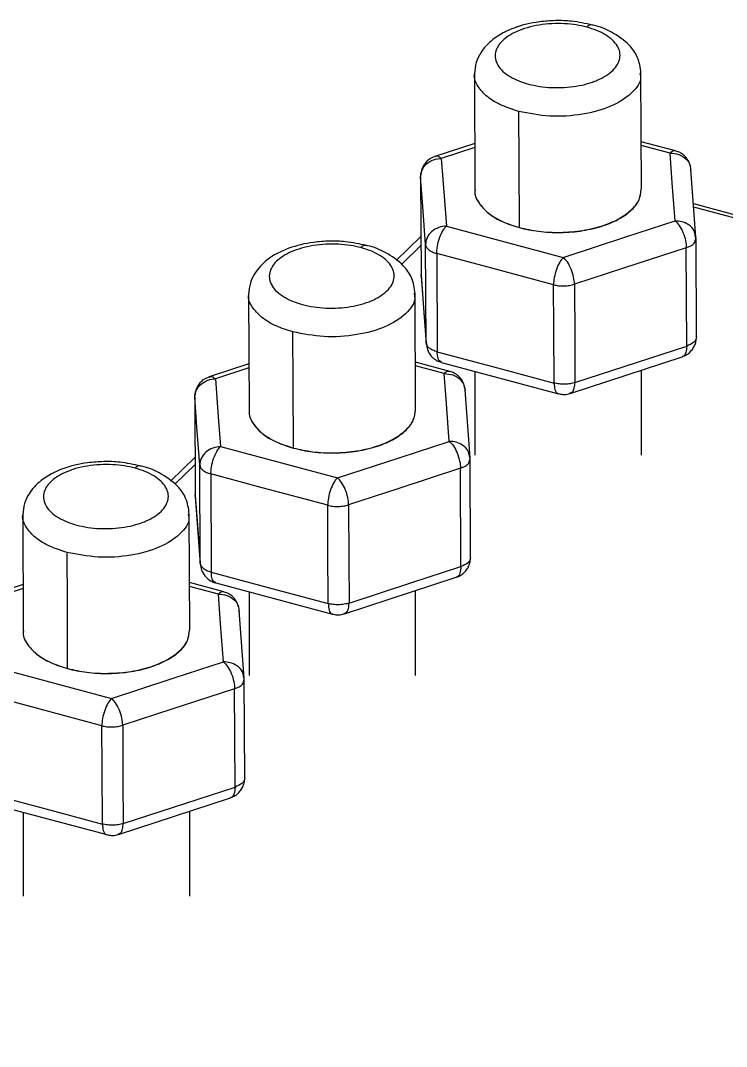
# Model space of a CAD drawing. Header units: millimetres. Extents: x 831 to 1324, y 1807 to 2551.
# Drawn here: x 910.4 to 978.2, y 2452 to 2550.5 of the extents above; entities that cross this region are included whole.
import ezdxf

# ---------------------------------------------------------------- set-up
doc = ezdxf.new("R2010")
doc.units = ezdxf.units.MM

msp = doc.modelspace()

# ---------------------------------------------------------------- linework, layer by layer
at = {"color": 7, "linetype": 'Continuous', "lineweight": 25}
for p, q in [((953.968, 2545.402), (954.02, 2534.259)), ((970.02, 2534.322), (969.968, 2545.479)), ((973.293, 2538.008), (969.998, 2538.889)), ((953.999, 2538.722), (950.176, 2537.474)), ((954.001, 2538.337), (950.786, 2537.288)), ((972.77, 2537.792), (970, 2538.533)), ((974.702, 2536.497), (974.776, 2536.122)), ((975.256, 2529.711), (974.772, 2536.224)), ((948.795, 2535.526), (948.839, 2526.085)), ((954.02, 2534.27), (954.02, 2534.257)), ((975.015, 2532.953), (1270.801, 2451.971)), ((1271.235, 2452.11), (975.041, 2532.609)), ((951.269, 2530.775), (962.503, 2527.771)), ((948.822, 2529.778), (946.456, 2527.469)), ((949.322, 2519.573), (949.279, 2529.013)), ((975.26, 2529.609), (975.188, 2529.887)), ((975.21, 2529.478), (975.26, 2529.609)), ((975.252, 2529.47), (975.223, 2529.935)), ((975.304, 2520.132), (975.261, 2529.572)), ((946.962, 2527.1), (948.826, 2528.905)), ((950.344, 2528.148), (950.387, 2518.707)), ((974.37, 2519.257), (974.326, 2528.698)), ((948.839, 2526.085), (948.87, 2526.233)), ((948.895, 2525.801), (948.839, 2526.085)), ((948.843, 2525.983), (949.326, 2519.47)), ((932.267, 2524.221), (932.318, 2513.091)), ((948.318, 2513.141), (948.267, 2524.298)), ((975.303, 2520.168), (975.274, 2520.03)), ((949.322, 2519.573), (949.416, 2519.208)), ((963.172, 2514.712), (973.923, 2518.22)), ((932.298, 2517.54), (928.474, 2516.293)), ((932.3, 2517.156), (929.085, 2516.107)), ((951.592, 2516.827), (948.297, 2517.708)), ((951.069, 2516.611), (948.299, 2517.352)), ((950.806, 2517.686), (962.039, 2514.681)), ((954.02, 2516.826), (954.02, 2508.777)), ((970.02, 2508.777), (970.02, 2516.947)), ((953, 2515.316), (953.075, 2514.94)), ((927.094, 2514.345), (927.138, 2504.904)), ((953.554, 2508.53), (953.071, 2515.043)), ((932.318, 2513.089), (932.318, 2513.076)), ((929.568, 2509.594), (940.801, 2506.59)), ((927.121, 2508.597), (924.755, 2506.288)), ((953.558, 2508.428), (953.487, 2508.706)), ((953.509, 2508.297), (953.558, 2508.428)), ((953.55, 2508.289), (953.521, 2508.754)), ((953.603, 2498.95), (953.56, 2508.391)), ((925.17, 2505.985), (927.124, 2507.879)), ((927.621, 2498.391), (927.577, 2507.832)), ((952.668, 2498.076), (952.625, 2507.517)), ((928.642, 2506.967), (928.686, 2497.526)), ((927.138, 2504.904), (927.168, 2505.052)), ((927.194, 2504.62), (927.138, 2504.904)), ((927.142, 2504.802), (927.625, 2498.289)), ((910.566, 2503.04), (910.617, 2491.91)), ((926.617, 2491.96), (926.566, 2503.117)), ((953.602, 2498.987), (953.573, 2498.849)), ((927.621, 2498.391), (927.715, 2498.026)), ((929.89, 2495.646), (926.596, 2496.527)), ((929.104, 2496.505), (940.338, 2493.5)), ((941.471, 2493.531), (952.222, 2497.039)), ((910.596, 2496.359), (906.773, 2495.111)), ((910.598, 2495.975), (907.383, 2494.926)), ((929.367, 2495.43), (926.597, 2496.171)), ((932.318, 2495.645), (932.318, 2487.596)), ((948.318, 2487.596), (948.318, 2495.765)), ((931.299, 2494.135), (931.374, 2493.759)), ((931.853, 2487.349), (931.37, 2493.861)), ((910.617, 2491.908), (910.617, 2491.894)), ((907.867, 2488.413), (919.1, 2485.409)), ((931.857, 2487.246), (931.785, 2487.524)), ((931.807, 2487.115), (931.857, 2487.246)), ((931.849, 2487.108), (931.82, 2487.573)), ((931.902, 2477.769), (931.858, 2487.21)), ((930.967, 2476.895), (930.923, 2486.335)), ((931.9, 2477.806), (931.872, 2477.667)), ((919.77, 2472.35), (930.52, 2475.858)), ((907.403, 2475.324), (918.636, 2472.319)), ((910.617, 2474.464), (910.617, 2466.415)), ((926.617, 2466.415), (926.617, 2474.584))]:
    msp.add_line(p, q, dxfattribs=at)
at = {"color": 7, "linetype": 'Continuous', "lineweight": 25, "flags": 128}
for points in [[(958.286, 2530.64), (958.257, 2536.888), (958.235, 2541.797)], [(950.786, 2537.288), (951.057, 2533.641), (951.269, 2530.775)], [(973.253, 2531.279), (972.983, 2534.927), (972.77, 2537.792)], [(949.279, 2529.013), (949.008, 2532.66), (948.795, 2535.526)], [(962.503, 2527.771), (968.523, 2529.736), (973.253, 2531.279)], [(961.577, 2525.144), (955.286, 2526.826), (950.344, 2528.148)], [(974.326, 2528.698), (968.306, 2526.733), (963.576, 2525.189)], [(948.839, 2526.085), (949.109, 2522.438), (949.322, 2519.573)], [(961.621, 2515.703), (961.596, 2520.99), (961.577, 2525.144)], [(963.576, 2525.189), (963.6, 2519.903), (963.619, 2515.749)], [(936.585, 2509.459), (936.556, 2515.706), (936.533, 2520.616)], [(963.619, 2515.749), (969.639, 2517.713), (974.37, 2519.257)], [(950.387, 2518.707), (956.678, 2517.025), (961.621, 2515.703)], [(951.552, 2510.098), (951.281, 2513.745), (951.069, 2516.611)], [(929.085, 2516.107), (929.355, 2512.46), (929.568, 2509.594)], [(927.577, 2507.832), (927.307, 2511.479), (927.094, 2514.345)], [(940.801, 2506.59), (946.822, 2508.555), (951.552, 2510.098)], [(952.625, 2507.517), (946.605, 2505.552), (941.874, 2504.008)], [(939.876, 2503.962), (933.585, 2505.645), (928.642, 2506.967)], [(927.138, 2504.904), (927.408, 2501.257), (927.621, 2498.391)], [(939.919, 2494.522), (939.895, 2499.808), (939.876, 2503.962)], [(941.874, 2504.008), (941.899, 2498.721), (941.918, 2494.568)], [(914.883, 2488.277), (914.855, 2494.525), (914.832, 2499.434)], [(928.686, 2497.526), (934.977, 2495.844), (939.919, 2494.522)], [(941.918, 2494.568), (947.938, 2496.532), (952.668, 2498.076)], [(929.85, 2488.917), (929.58, 2492.564), (929.367, 2495.43)], [(919.1, 2485.409), (925.12, 2487.373), (929.85, 2488.917)], [(918.175, 2482.781), (911.884, 2484.464), (906.941, 2485.786)], [(930.923, 2486.335), (924.903, 2484.371), (920.173, 2482.827)], [(918.218, 2473.341), (918.194, 2478.627), (918.175, 2482.781)], [(920.173, 2482.827), (920.197, 2477.54), (920.217, 2473.386)], [(920.217, 2473.386), (926.237, 2475.351), (930.967, 2476.895)], [(906.984, 2476.345), (913.275, 2474.663), (918.218, 2473.341)]]:
    msp.add_lwpolyline(points, dxfattribs=at)
at = {"color": 7, "linetype": 'Continuous', "lineweight": 25}
for points, knots in [([(965.289, 2550.096), (964.631, 2550.241), (963.495, 2550.492), (961.748, 2550.544), (959.864, 2550.404), (957.749, 2549.902), (955.782, 2548.883), (954.618, 2547.607), (954.061, 2546.46), (954.001, 2545.772), (953.968, 2545.402)], [0, 0, 0, 0, 0.136741, 0.23602, 0.338323, 0.504693, 0.678441, 0.813394, 0.899849, 1, 1, 1, 1]), ([(964.761, 2549.89), (964.448, 2549.974), (964.109, 2550.046), (963.388, 2550.159), (963.005, 2550.2), (962.216, 2550.242), (961.808, 2550.242), (960.992, 2550.2), (960.584, 2550.158), (959.792, 2550.029), (959.41, 2549.944), (958.693, 2549.738), (958.359, 2549.617), (957.756, 2549.349), (957.486, 2549.203), (957.018, 2548.897), (956.819, 2548.738), (956.489, 2548.415), (956.346, 2548.241), (956.12, 2547.87), (956.039, 2547.674), (955.953, 2547.268), (955.948, 2547.059), (956.025, 2546.64), (956.106, 2546.431), (956.35, 2546.026), (956.514, 2545.83), (956.912, 2545.463), (957.145, 2545.292), (957.662, 2544.985), (957.945, 2544.847), (958.538, 2544.609), (958.848, 2544.508), (959.16, 2544.424)], [0, 0, 0, 0, 0.0625, 0.0625, 0.125, 0.125, 0.1875, 0.1875, 0.25, 0.25, 0.3125, 0.3125, 0.375, 0.375, 0.4375, 0.4375, 0.5, 0.5, 0.5625, 0.5625, 0.625, 0.625, 0.6875, 0.6875, 0.75, 0.75, 0.8125, 0.8125, 0.875, 0.875, 0.9375, 0.9375, 1, 1, 1, 1]), ([(959.16, 2544.424), (959.492, 2544.336), (959.849, 2544.261), (960.597, 2544.147), (960.989, 2544.108), (961.785, 2544.072), (962.19, 2544.074), (962.989, 2544.12), (963.382, 2544.163), (964.135, 2544.287), (964.495, 2544.368), (964.997, 2544.51), (965.157, 2544.56), (965.47, 2544.67), (965.624, 2544.729), (966.071, 2544.919), (966.352, 2545.064), (966.856, 2545.382), (967.079, 2545.555), (967.454, 2545.921), (967.606, 2546.114), (967.83, 2546.507), (967.902, 2546.706), (967.954, 2547.003), (967.961, 2547.101), (967.959, 2547.295), (967.949, 2547.391), (967.891, 2547.683), (967.816, 2547.879), (967.586, 2548.266), (967.432, 2548.456), (967.05, 2548.818), (966.823, 2548.989), (966.311, 2549.303), (966.025, 2549.445), (965.416, 2549.695), (965.092, 2549.802), (964.761, 2549.89)], [0, 0, 0, 0, 0.0625, 0.0625, 0.125, 0.125, 0.1875, 0.1875, 0.25, 0.25, 0.3125, 0.3125, 0.34375, 0.34375, 0.375, 0.375, 0.4375, 0.4375, 0.5, 0.5, 0.5625, 0.5625, 0.625, 0.625, 0.65625, 0.65625, 0.6875, 0.6875, 0.75, 0.75, 0.8125, 0.8125, 0.875, 0.875, 0.9375, 0.9375, 1, 1, 1, 1]), ([(965.287, 2550.084), (965.22, 2550.1), (965.062, 2550.14), (964.871, 2549.982), (964.761, 2549.89)], [0, 0, 0, 0, 0.420086, 1, 1, 1, 1]), ([(969.968, 2545.479), (969.898, 2546), (969.768, 2546.966), (968.759, 2548.383), (967.288, 2549.386), (965.987, 2549.971), (965.323, 2550.089), (965.289, 2550.096)], [0, 0, 0, 0, 0.242732, 0.449734, 0.752468, 0.987399, 1, 1, 1, 1]), ([(958.235, 2541.797), (957.676, 2541.974), (956.519, 2542.34), (955.149, 2543.175), (954.266, 2544.184), (953.892, 2544.968), (953.983, 2545.372), (953.99, 2545.403)], [0, 0, 0, 0, 0.227791, 0.472033, 0.725416, 0.978799, 1, 1, 1, 1]), ([(969.855, 2545.51), (969.891, 2545.374), (970.073, 2544.703), (969.172, 2543.496), (967.221, 2542.216), (964.391, 2541.43), (961.185, 2541.216), (959.21, 2541.605), (958.235, 2541.797)], [0, 0, 0, 0, 0.0484867, 0.2402952, 0.4321036, 0.6179685, 0.8114457, 1, 1, 1, 1]), ([(973.33, 2537.983), (973.246, 2538.003), (973.077, 2538.046), (972.874, 2537.878), (972.77, 2537.792)], [0, 0, 0, 0, 0.488801, 1, 1, 1, 1]), ([(974.75, 2536.35), (974.708, 2536.544), (974.615, 2536.967), (974.285, 2537.429), (973.904, 2537.74), (973.605, 2537.911), (973.403, 2537.965), (973.33, 2537.985)], [0, 0, 0, 0, 0.257267, 0.560233, 0.728011, 0.902804, 1, 1, 1, 1]), ([(948.795, 2535.526), (948.795, 2535.728), (948.836, 2535.947), (949.029, 2536.375), (949.181, 2536.581), (949.57, 2536.925), (949.805, 2537.062), (950.297, 2537.24), (950.551, 2537.283), (950.786, 2537.288)], [0, 0, 0, 0, 0.25, 0.25, 0.5, 0.5, 0.75, 0.75, 1, 1, 1, 1]), ([(950.158, 2537.446), (949.964, 2537.37), (949.638, 2537.242), (949.282, 2536.895), (949.034, 2536.536), (948.861, 2536.12), (948.824, 2535.823), (948.806, 2535.676)], [0, 0, 0, 0, 0.2601088, 0.4377624, 0.6237601, 0.8130171, 1, 1, 1, 1]), ([(950.786, 2537.288), (950.63, 2537.397), (950.406, 2537.555), (950.242, 2537.456), (950.192, 2537.426)], [0, 0, 0, 0, 0.694791, 1, 1, 1, 1]), ([(972.77, 2537.792), (973.054, 2537.769), (973.645, 2537.72), (974.306, 2537.267), (974.651, 2536.818), (974.692, 2536.557), (974.702, 2536.497)], [0, 0, 0, 0, 0.31533, 0.65622, 0.921432, 1, 1, 1, 1]), ([(954.041, 2534.244), (954.034, 2534.214), (953.943, 2533.81), (954.318, 2533.027), (955.2, 2532.018), (956.57, 2531.183), (957.727, 2530.817), (958.286, 2530.64)], [0, 0, 0, 0, 0.020833, 0.274311, 0.52779, 0.772124, 1, 1, 1, 1]), ([(954.044, 2534.282), (954.036, 2534.248), (953.943, 2533.84), (954.318, 2533.05), (955.197, 2532.03), (956.581, 2531.202), (958.247, 2530.603), (960.151, 2530.231), (962.252, 2530.115), (964.413, 2530.298), (966.395, 2530.775), (968.005, 2531.481), (969.159, 2532.341), (969.892, 2533.288), (969.961, 2533.956), (969.995, 2534.285)], [0, 0, 0, 0, 0.008063, 0.095386, 0.18271, 0.266883, 0.345386, 0.42389, 0.508063, 0.595386, 0.68271, 0.766883, 0.845386, 0.92389, 1, 1, 1, 1]), ([(958.286, 2530.64), (958.889, 2530.506), (960.14, 2530.228), (962.255, 2530.133), (964.412, 2530.319), (966.396, 2530.802), (968.005, 2531.511), (969.16, 2532.372), (969.894, 2533.322), (969.963, 2533.992), (969.998, 2534.323)], [0, 0, 0, 0, 0.119761, 0.248172, 0.381388, 0.514605, 0.643016, 0.762777, 0.882538, 1, 1, 1, 1]), ([(973.253, 2531.279), (973.379, 2531.177), (973.514, 2531.031), (973.777, 2530.65), (973.904, 2530.417), (974.113, 2529.913), (974.196, 2529.644), (974.301, 2529.137), (974.325, 2528.9), (974.326, 2528.698)], [0, 0, 0, 0, 0.25, 0.25, 0.5, 0.5, 0.75, 0.75, 1, 1, 1, 1]), ([(975.188, 2529.887), (975.163, 2530.032), (975.092, 2530.438), (974.6, 2530.918), (973.931, 2531.239), (973.473, 2531.266), (973.253, 2531.279)], [0, 0, 0, 0, 0.183005, 0.510108, 0.764595, 1, 1, 1, 1]), ([(951.269, 2530.775), (951.034, 2530.77), (950.78, 2530.727), (950.288, 2530.549), (950.053, 2530.412), (949.664, 2530.068), (949.512, 2529.862), (949.32, 2529.435), (949.278, 2529.215), (949.279, 2529.013)], [0, 0, 0, 0, 0.25, 0.25, 0.5, 0.5, 0.75, 0.75, 1, 1, 1, 1]), ([(950.344, 2528.148), (950.343, 2528.35), (950.362, 2528.588), (950.451, 2529.099), (950.521, 2529.372), (950.702, 2529.885), (950.812, 2530.124), (951.041, 2530.515), (951.159, 2530.668), (951.269, 2530.775)], [0, 0, 0, 0, 0.25, 0.25, 0.5, 0.5, 0.75, 0.75, 1, 1, 1, 1]), ([(943.588, 2528.914), (942.93, 2529.06), (941.794, 2529.311), (940.047, 2529.363), (938.162, 2529.223), (936.047, 2528.721), (934.08, 2527.701), (932.916, 2526.426), (932.36, 2525.279), (932.299, 2524.591), (932.267, 2524.221)], [0, 0, 0, 0, 0.136741, 0.23602, 0.338323, 0.504693, 0.678441, 0.813394, 0.899849, 1, 1, 1, 1]), ([(943.059, 2528.709), (942.747, 2528.793), (942.407, 2528.865), (941.686, 2528.978), (941.304, 2529.019), (940.514, 2529.06), (940.107, 2529.061), (939.291, 2529.019), (938.883, 2528.976), (938.091, 2528.848), (937.708, 2528.763), (936.991, 2528.556), (936.658, 2528.435), (936.054, 2528.168), (935.785, 2528.022), (935.317, 2527.716), (935.118, 2527.556), (934.788, 2527.234), (934.644, 2527.06), (934.419, 2526.689), (934.337, 2526.492), (934.251, 2526.087), (934.247, 2525.878), (934.324, 2525.459), (934.404, 2525.25), (934.649, 2524.844), (934.813, 2524.648), (935.21, 2524.282), (935.444, 2524.111), (935.961, 2523.803), (936.244, 2523.666), (936.836, 2523.428), (937.146, 2523.327), (937.459, 2523.243)], [0, 0, 0, 0, 0.0625, 0.0625, 0.125, 0.125, 0.1875, 0.1875, 0.25, 0.25, 0.3125, 0.3125, 0.375, 0.375, 0.4375, 0.4375, 0.5, 0.5, 0.5625, 0.5625, 0.625, 0.625, 0.6875, 0.6875, 0.75, 0.75, 0.8125, 0.8125, 0.875, 0.875, 0.9375, 0.9375, 1, 1, 1, 1]), ([(949.279, 2529.013), (949.285, 2528.928), (949.313, 2528.84), (949.415, 2528.668), (949.489, 2528.584), (949.679, 2528.429), (949.795, 2528.359), (950.054, 2528.238), (950.196, 2528.187), (950.344, 2528.148)], [0, 0, 0, 0, 0.25, 0.25, 0.5, 0.5, 0.75, 0.75, 1, 1, 1, 1]), ([(974.326, 2528.698), (974.479, 2528.758), (974.79, 2528.881), (975.141, 2529.151), (975.186, 2529.366), (975.21, 2529.478)], [0, 0, 0, 0, 0.315929, 0.642834, 1, 1, 1, 1]), ([(937.459, 2523.243), (937.791, 2523.154), (938.147, 2523.08), (938.896, 2522.966), (939.287, 2522.927), (940.084, 2522.89), (940.489, 2522.893), (941.287, 2522.939), (941.681, 2522.982), (942.434, 2523.106), (942.794, 2523.187), (943.296, 2523.329), (943.455, 2523.379), (943.769, 2523.489), (943.923, 2523.548), (944.37, 2523.738), (944.65, 2523.883), (945.154, 2524.2), (945.378, 2524.374), (945.753, 2524.74), (945.905, 2524.933), (946.128, 2525.325), (946.201, 2525.525), (946.252, 2525.822), (946.26, 2525.92), (946.258, 2526.114), (946.248, 2526.21), (946.19, 2526.501), (946.114, 2526.698), (945.884, 2527.085), (945.73, 2527.275), (945.349, 2527.637), (945.122, 2527.808), (944.609, 2528.122), (944.324, 2528.264), (943.714, 2528.513), (943.391, 2528.62), (943.059, 2528.709)], [0, 0, 0, 0, 0.0625, 0.0625, 0.125, 0.125, 0.1875, 0.1875, 0.25, 0.25, 0.3125, 0.3125, 0.34375, 0.34375, 0.375, 0.375, 0.4375, 0.4375, 0.5, 0.5, 0.5625, 0.5625, 0.625, 0.625, 0.65625, 0.65625, 0.6875, 0.6875, 0.75, 0.75, 0.8125, 0.8125, 0.875, 0.875, 0.9375, 0.9375, 1, 1, 1, 1]), ([(943.586, 2528.902), (943.519, 2528.919), (943.36, 2528.959), (943.17, 2528.801), (943.059, 2528.709)], [0, 0, 0, 0, 0.420086, 1, 1, 1, 1]), ([(948.267, 2524.298), (948.197, 2524.819), (948.067, 2525.784), (947.057, 2527.201), (945.587, 2528.205), (944.286, 2528.79), (943.622, 2528.908), (943.588, 2528.914)], [0, 0, 0, 0, 0.242732, 0.449734, 0.752468, 0.987399, 1, 1, 1, 1]), ([(962.503, 2527.771), (962.393, 2527.664), (962.274, 2527.511), (962.045, 2527.119), (961.935, 2526.881), (961.755, 2526.368), (961.684, 2526.095), (961.595, 2525.584), (961.576, 2525.346), (961.577, 2525.144)], [0, 0, 0, 0, 0.25, 0.25, 0.5, 0.5, 0.75, 0.75, 1, 1, 1, 1]), ([(963.576, 2525.189), (963.575, 2525.392), (963.551, 2525.628), (963.445, 2526.135), (963.363, 2526.404), (963.153, 2526.909), (963.027, 2527.142), (962.764, 2527.522), (962.628, 2527.669), (962.503, 2527.771)], [0, 0, 0, 0, 0.25, 0.25, 0.5, 0.5, 0.75, 0.75, 1, 1, 1, 1]), ([(961.577, 2525.144), (961.725, 2525.104), (961.887, 2525.073), (962.229, 2525.033), (962.408, 2525.025), (962.765, 2525.033), (962.943, 2525.05), (963.277, 2525.105), (963.435, 2525.143), (963.576, 2525.189)], [0, 0, 0, 0, 0.25, 0.25, 0.5, 0.5, 0.75, 0.75, 1, 1, 1, 1]), ([(936.533, 2520.616), (935.975, 2520.793), (934.817, 2521.159), (933.447, 2521.994), (932.565, 2523.003), (932.19, 2523.787), (932.282, 2524.19), (932.289, 2524.222)], [0, 0, 0, 0, 0.227791, 0.472033, 0.725416, 0.978799, 1, 1, 1, 1]), ([(948.153, 2524.329), (948.19, 2524.193), (948.371, 2523.521), (947.471, 2522.315), (945.52, 2521.035), (942.69, 2520.249), (939.483, 2520.035), (937.508, 2520.424), (936.533, 2520.616)], [0, 0, 0, 0, 0.048487, 0.240295, 0.432104, 0.617969, 0.811446, 1, 1, 1, 1]), ([(950.387, 2518.707), (950.24, 2518.747), (950.097, 2518.797), (949.839, 2518.918), (949.723, 2518.989), (949.533, 2519.143), (949.458, 2519.227), (949.356, 2519.399), (949.328, 2519.487), (949.322, 2519.573)], [0, 0, 0, 0, 0.25, 0.25, 0.5, 0.5, 0.75, 0.75, 1, 1, 1, 1]), ([(949.347, 2519.351), (949.39, 2519.154), (949.484, 2518.723), (949.824, 2518.252), (950.214, 2517.94), (950.509, 2517.776), (950.706, 2517.724), (950.774, 2517.707)], [0, 0, 0, 0, 0.259979, 0.568838, 0.737198, 0.909728, 1, 1, 1, 1]), ([(974.37, 2519.257), (974.351, 2519.034), (974.311, 2518.57), (974.106, 2518.247), (973.94, 2518.241), (973.917, 2518.24)], [0, 0, 0, 0, 0.443512, 0.922973, 1, 1, 1, 1]), ([(973.931, 2518.229), (974.023, 2518.262), (974.242, 2518.339), (974.555, 2518.546), (974.855, 2518.839), (975.089, 2519.201), (975.247, 2519.605), (975.279, 2519.889), (975.295, 2520.03)], [0, 0, 0, 0, 0.121436, 0.288641, 0.464499, 0.644882, 0.824992, 1, 1, 1, 1]), ([(975.274, 2520.03), (975.267, 2519.978), (975.248, 2519.823), (974.993, 2519.529), (974.604, 2519.359), (974.37, 2519.257)], [0, 0, 0, 0, 0.168319, 0.497255, 1, 1, 1, 1]), ([(950.819, 2517.733), (950.742, 2517.75), (950.572, 2517.787), (950.422, 2518.162), (950.398, 2518.531), (950.387, 2518.707)], [0, 0, 0, 0, 0.297993, 0.662668, 1, 1, 1, 1]), ([(928.456, 2516.265), (928.263, 2516.189), (927.937, 2516.06), (927.581, 2515.714), (927.332, 2515.355), (927.16, 2514.938), (927.123, 2514.642), (927.104, 2514.495)], [0, 0, 0, 0, 0.260109, 0.437762, 0.62376, 0.813017, 1, 1, 1, 1]), ([(929.085, 2516.107), (928.929, 2516.216), (928.705, 2516.373), (928.541, 2516.275), (928.491, 2516.245)], [0, 0, 0, 0, 0.694791, 1, 1, 1, 1]), ([(951.628, 2516.801), (951.545, 2516.822), (951.375, 2516.865), (951.172, 2516.697), (951.069, 2516.611)], [0, 0, 0, 0, 0.488801, 1, 1, 1, 1]), ([(951.069, 2516.611), (951.353, 2516.587), (951.944, 2516.538), (952.604, 2516.086), (952.949, 2515.637), (952.991, 2515.376), (953, 2515.316)], [0, 0, 0, 0, 0.31533, 0.65622, 0.921432, 1, 1, 1, 1]), ([(953.049, 2515.169), (953.006, 2515.363), (952.913, 2515.786), (952.584, 2516.247), (952.203, 2516.559), (951.904, 2516.73), (951.701, 2516.784), (951.629, 2516.804)], [0, 0, 0, 0, 0.2572669, 0.5602327, 0.7280112, 0.9028037, 1, 1, 1, 1]), ([(927.094, 2514.345), (927.093, 2514.547), (927.135, 2514.766), (927.328, 2515.193), (927.48, 2515.4), (927.868, 2515.744), (928.104, 2515.88), (928.595, 2516.059), (928.849, 2516.102), (929.085, 2516.107)], [0, 0, 0, 0, 0.25, 0.25, 0.5, 0.5, 0.75, 0.75, 1, 1, 1, 1]), ([(963.619, 2515.749), (963.478, 2515.703), (963.321, 2515.664), (962.986, 2515.609), (962.809, 2515.593), (962.452, 2515.584), (962.272, 2515.593), (961.93, 2515.632), (961.768, 2515.664), (961.621, 2515.703)], [0, 0, 0, 0, 0.25, 0.25, 0.5, 0.5, 0.75, 0.75, 1, 1, 1, 1]), ([(961.621, 2515.703), (961.639, 2515.481), (961.678, 2515.019), (961.862, 2514.704), (962.009, 2514.706), (962.03, 2514.706)], [0, 0, 0, 0, 0.442733, 0.921353, 1, 1, 1, 1]), ([(963.156, 2514.76), (963.237, 2514.78), (963.423, 2514.826), (963.585, 2515.203), (963.608, 2515.572), (963.619, 2515.749)], [0, 0, 0, 0, 0.283866, 0.65588, 1, 1, 1, 1]), ([(962.028, 2514.69), (962.173, 2514.66), (962.503, 2514.591), (962.915, 2514.614), (963.138, 2514.715), (963.189, 2514.738)], [0, 0, 0, 0, 0.376827, 0.857567, 1, 1, 1, 1]), ([(932.34, 2513.063), (932.333, 2513.032), (932.242, 2512.629), (932.616, 2511.846), (933.499, 2510.837), (934.869, 2510.002), (936.026, 2509.636), (936.585, 2509.459)], [0, 0, 0, 0, 0.020833, 0.274311, 0.52779, 0.772124, 1, 1, 1, 1]), ([(932.342, 2513.101), (932.335, 2513.067), (932.241, 2512.659), (932.617, 2511.869), (933.496, 2510.849), (934.88, 2510.021), (936.546, 2509.421), (938.45, 2509.05), (940.55, 2508.934), (942.711, 2509.116), (944.694, 2509.594), (946.304, 2510.3), (947.458, 2511.16), (948.191, 2512.107), (948.26, 2512.775), (948.294, 2513.104)], [0, 0, 0, 0, 0.008063, 0.095386, 0.18271, 0.266883, 0.345386, 0.42389, 0.508063, 0.595386, 0.68271, 0.766883, 0.845386, 0.92389, 1, 1, 1, 1]), ([(936.585, 2509.459), (937.188, 2509.325), (938.439, 2509.047), (940.554, 2508.952), (942.71, 2509.138), (944.694, 2509.621), (946.304, 2510.33), (947.458, 2511.191), (948.193, 2512.141), (948.262, 2512.811), (948.296, 2513.142)], [0, 0, 0, 0, 0.119761, 0.248172, 0.381388, 0.514605, 0.643016, 0.762777, 0.882538, 1, 1, 1, 1]), ([(929.568, 2509.594), (929.332, 2509.589), (929.078, 2509.546), (928.587, 2509.368), (928.351, 2509.231), (927.963, 2508.887), (927.811, 2508.681), (927.618, 2508.253), (927.576, 2508.034), (927.577, 2507.832)], [0, 0, 0, 0, 0.25, 0.25, 0.5, 0.5, 0.75, 0.75, 1, 1, 1, 1]), ([(928.642, 2506.967), (928.641, 2507.169), (928.66, 2507.407), (928.75, 2507.918), (928.82, 2508.191), (929.001, 2508.704), (929.11, 2508.943), (929.339, 2509.334), (929.458, 2509.487), (929.568, 2509.594)], [0, 0, 0, 0, 0.25, 0.25, 0.5, 0.5, 0.75, 0.75, 1, 1, 1, 1]), ([(951.552, 2510.098), (951.677, 2509.996), (951.813, 2509.849), (952.076, 2509.469), (952.202, 2509.236), (952.412, 2508.732), (952.494, 2508.463), (952.6, 2507.956), (952.624, 2507.719), (952.625, 2507.517)], [0, 0, 0, 0, 0.25, 0.25, 0.5, 0.5, 0.75, 0.75, 1, 1, 1, 1]), ([(953.487, 2508.706), (953.461, 2508.851), (953.39, 2509.257), (952.899, 2509.736), (952.23, 2510.058), (951.772, 2510.085), (951.552, 2510.098)], [0, 0, 0, 0, 0.1830053, 0.5101084, 0.7645949, 1, 1, 1, 1]), ([(952.625, 2507.517), (952.778, 2507.577), (953.089, 2507.7), (953.44, 2507.969), (953.485, 2508.184), (953.509, 2508.297)], [0, 0, 0, 0, 0.315929, 0.642834, 1, 1, 1, 1]), ([(921.886, 2507.733), (921.228, 2507.879), (920.093, 2508.13), (918.346, 2508.182), (916.461, 2508.042), (914.346, 2507.54), (912.379, 2506.52), (911.215, 2505.245), (910.658, 2504.098), (910.598, 2503.409), (910.566, 2503.04)], [0, 0, 0, 0, 0.136741, 0.23602, 0.338323, 0.504693, 0.678441, 0.813394, 0.899849, 1, 1, 1, 1]), ([(921.358, 2507.528), (921.045, 2507.612), (920.706, 2507.684), (919.985, 2507.797), (919.603, 2507.838), (918.813, 2507.879), (918.406, 2507.88), (917.59, 2507.838), (917.181, 2507.795), (916.39, 2507.667), (916.007, 2507.582), (915.29, 2507.375), (914.956, 2507.254), (914.353, 2506.987), (914.084, 2506.841), (913.615, 2506.535), (913.416, 2506.375), (913.086, 2506.053), (912.943, 2505.879), (912.718, 2505.508), (912.636, 2505.311), (912.55, 2504.906), (912.546, 2504.697), (912.622, 2504.278), (912.703, 2504.069), (912.948, 2503.663), (913.112, 2503.467), (913.509, 2503.101), (913.742, 2502.93), (914.259, 2502.622), (914.542, 2502.485), (915.135, 2502.247), (915.445, 2502.146), (915.758, 2502.062)], [0, 0, 0, 0, 0.0625, 0.0625, 0.125, 0.125, 0.1875, 0.1875, 0.25, 0.25, 0.3125, 0.3125, 0.375, 0.375, 0.4375, 0.4375, 0.5, 0.5, 0.5625, 0.5625, 0.625, 0.625, 0.6875, 0.6875, 0.75, 0.75, 0.8125, 0.8125, 0.875, 0.875, 0.9375, 0.9375, 1, 1, 1, 1]), ([(915.758, 2502.062), (916.089, 2501.973), (916.446, 2501.898), (917.194, 2501.785), (917.586, 2501.746), (918.382, 2501.709), (918.787, 2501.712), (919.586, 2501.757), (919.979, 2501.801), (920.733, 2501.925), (921.092, 2502.005), (921.594, 2502.147), (921.754, 2502.198), (922.068, 2502.307), (922.221, 2502.367), (922.669, 2502.557), (922.949, 2502.701), (923.453, 2503.019), (923.677, 2503.193), (924.052, 2503.559), (924.203, 2503.751), (924.427, 2504.144), (924.5, 2504.344), (924.551, 2504.641), (924.559, 2504.739), (924.556, 2504.933), (924.546, 2505.029), (924.489, 2505.32), (924.413, 2505.517), (924.183, 2505.904), (924.029, 2506.094), (923.648, 2506.456), (923.421, 2506.627), (922.908, 2506.94), (922.622, 2507.083), (922.013, 2507.332), (921.69, 2507.439), (921.358, 2507.528)], [0, 0, 0, 0, 0.0625, 0.0625, 0.125, 0.125, 0.1875, 0.1875, 0.25, 0.25, 0.3125, 0.3125, 0.34375, 0.34375, 0.375, 0.375, 0.4375, 0.4375, 0.5, 0.5, 0.5625, 0.5625, 0.625, 0.625, 0.65625, 0.65625, 0.6875, 0.6875, 0.75, 0.75, 0.8125, 0.8125, 0.875, 0.875, 0.9375, 0.9375, 1, 1, 1, 1]), ([(921.884, 2507.721), (921.818, 2507.738), (921.659, 2507.778), (921.468, 2507.62), (921.358, 2507.528)], [0, 0, 0, 0, 0.420086, 1, 1, 1, 1]), ([(926.566, 2503.117), (926.495, 2503.638), (926.366, 2504.603), (925.356, 2506.02), (923.885, 2507.023), (922.585, 2507.609), (921.92, 2507.727), (921.886, 2507.733)], [0, 0, 0, 0, 0.242732, 0.449734, 0.752468, 0.987399, 1, 1, 1, 1]), ([(927.577, 2507.832), (927.584, 2507.747), (927.611, 2507.659), (927.713, 2507.487), (927.788, 2507.403), (927.978, 2507.248), (928.094, 2507.178), (928.352, 2507.057), (928.495, 2507.006), (928.642, 2506.967)], [0, 0, 0, 0, 0.25, 0.25, 0.5, 0.5, 0.75, 0.75, 1, 1, 1, 1]), ([(940.801, 2506.59), (940.691, 2506.482), (940.573, 2506.33), (940.344, 2505.938), (940.234, 2505.699), (940.053, 2505.186), (939.983, 2504.914), (939.894, 2504.402), (939.875, 2504.165), (939.876, 2503.962)], [0, 0, 0, 0, 0.25, 0.25, 0.5, 0.5, 0.75, 0.75, 1, 1, 1, 1]), ([(941.874, 2504.008), (941.873, 2504.21), (941.85, 2504.447), (941.744, 2504.954), (941.662, 2505.223), (941.452, 2505.727), (941.325, 2505.961), (941.062, 2506.341), (940.927, 2506.488), (940.801, 2506.59)], [0, 0, 0, 0, 0.25, 0.25, 0.5, 0.5, 0.75, 0.75, 1, 1, 1, 1]), ([(939.876, 2503.962), (940.023, 2503.923), (940.186, 2503.892), (940.528, 2503.852), (940.707, 2503.844), (941.064, 2503.852), (941.241, 2503.869), (941.576, 2503.924), (941.733, 2503.962), (941.874, 2504.008)], [0, 0, 0, 0, 0.25, 0.25, 0.5, 0.5, 0.75, 0.75, 1, 1, 1, 1]), ([(914.832, 2499.434), (914.273, 2499.611), (913.116, 2499.978), (911.746, 2500.813), (910.864, 2501.822), (910.489, 2502.606), (910.581, 2503.009), (910.588, 2503.04)], [0, 0, 0, 0, 0.227791, 0.472033, 0.725416, 0.978799, 1, 1, 1, 1]), ([(926.452, 2503.147), (926.488, 2503.012), (926.67, 2502.34), (925.77, 2501.134), (923.818, 2499.854), (920.989, 2499.068), (917.782, 2498.854), (915.807, 2499.243), (914.832, 2499.434)], [0, 0, 0, 0, 0.0484867, 0.2402952, 0.4321036, 0.6179685, 0.8114457, 1, 1, 1, 1]), ([(952.229, 2497.048), (952.321, 2497.08), (952.541, 2497.157), (952.854, 2497.365), (953.154, 2497.658), (953.388, 2498.02), (953.546, 2498.424), (953.578, 2498.708), (953.594, 2498.848)], [0, 0, 0, 0, 0.121436, 0.288641, 0.464499, 0.644882, 0.824992, 1, 1, 1, 1]), ([(953.573, 2498.849), (953.566, 2498.796), (953.546, 2498.642), (953.292, 2498.347), (952.903, 2498.178), (952.668, 2498.076)], [0, 0, 0, 0, 0.1683195, 0.4972554, 1, 1, 1, 1]), ([(928.686, 2497.526), (928.538, 2497.566), (928.396, 2497.616), (928.137, 2497.737), (928.022, 2497.808), (927.831, 2497.962), (927.757, 2498.046), (927.655, 2498.218), (927.627, 2498.306), (927.621, 2498.391)], [0, 0, 0, 0, 0.25, 0.25, 0.5, 0.5, 0.75, 0.75, 1, 1, 1, 1]), ([(927.645, 2498.169), (927.688, 2497.972), (927.782, 2497.542), (928.123, 2497.07), (928.512, 2496.759), (928.807, 2496.595), (929.005, 2496.543), (929.072, 2496.525)], [0, 0, 0, 0, 0.259979, 0.568838, 0.737198, 0.909728, 1, 1, 1, 1]), ([(929.118, 2496.551), (929.041, 2496.568), (928.87, 2496.606), (928.721, 2496.981), (928.697, 2497.349), (928.686, 2497.526)], [0, 0, 0, 0, 0.297993, 0.662668, 1, 1, 1, 1]), ([(952.668, 2498.076), (952.649, 2497.853), (952.61, 2497.389), (952.405, 2497.066), (952.239, 2497.06), (952.216, 2497.059)], [0, 0, 0, 0, 0.443512, 0.922973, 1, 1, 1, 1]), ([(929.927, 2495.62), (929.844, 2495.641), (929.674, 2495.684), (929.471, 2495.516), (929.367, 2495.43)], [0, 0, 0, 0, 0.488801, 1, 1, 1, 1]), ([(931.348, 2493.987), (931.305, 2494.182), (931.212, 2494.604), (930.883, 2495.066), (930.501, 2495.378), (930.203, 2495.548), (930, 2495.603), (929.928, 2495.622)], [0, 0, 0, 0, 0.257267, 0.560233, 0.728011, 0.902804, 1, 1, 1, 1]), ([(929.367, 2495.43), (929.651, 2495.406), (930.243, 2495.357), (930.903, 2494.905), (931.248, 2494.456), (931.289, 2494.195), (931.299, 2494.135)], [0, 0, 0, 0, 0.31533, 0.65622, 0.921432, 1, 1, 1, 1]), ([(941.918, 2494.568), (941.777, 2494.522), (941.62, 2494.483), (941.285, 2494.428), (941.107, 2494.411), (940.75, 2494.403), (940.571, 2494.412), (940.229, 2494.451), (940.067, 2494.482), (939.919, 2494.522)], [0, 0, 0, 0, 0.25, 0.25, 0.5, 0.5, 0.75, 0.75, 1, 1, 1, 1]), ([(939.919, 2494.522), (939.938, 2494.3), (939.977, 2493.837), (940.161, 2493.523), (940.308, 2493.524), (940.329, 2493.525)], [0, 0, 0, 0, 0.442733, 0.9213529, 1, 1, 1, 1]), ([(941.455, 2493.579), (941.535, 2493.599), (941.722, 2493.644), (941.884, 2494.022), (941.907, 2494.39), (941.918, 2494.568)], [0, 0, 0, 0, 0.2838658, 0.6558797, 1, 1, 1, 1]), ([(940.326, 2493.509), (940.471, 2493.479), (940.802, 2493.41), (941.213, 2493.432), (941.437, 2493.534), (941.488, 2493.557)], [0, 0, 0, 0, 0.376827, 0.857567, 1, 1, 1, 1]), ([(910.639, 2491.882), (910.632, 2491.851), (910.54, 2491.448), (910.915, 2490.665), (911.797, 2489.656), (913.167, 2488.821), (914.325, 2488.454), (914.883, 2488.277)], [0, 0, 0, 0, 0.020833, 0.274311, 0.52779, 0.772124, 1, 1, 1, 1]), ([(910.641, 2491.92), (910.633, 2491.886), (910.54, 2491.478), (910.915, 2490.688), (911.794, 2489.668), (913.178, 2488.84), (914.845, 2488.24), (916.748, 2487.869), (918.849, 2487.753), (921.01, 2487.935), (922.993, 2488.413), (924.603, 2489.119), (925.757, 2489.979), (926.489, 2490.926), (926.559, 2491.594), (926.593, 2491.923)], [0, 0, 0, 0, 0.008063, 0.095386, 0.18271, 0.266883, 0.345386, 0.42389, 0.508063, 0.595386, 0.68271, 0.766883, 0.845386, 0.92389, 1, 1, 1, 1]), ([(914.883, 2488.277), (915.487, 2488.143), (916.737, 2487.866), (918.852, 2487.771), (921.009, 2487.956), (922.993, 2488.44), (924.603, 2489.149), (925.757, 2490.01), (926.491, 2490.96), (926.561, 2491.63), (926.595, 2491.961)], [0, 0, 0, 0, 0.119761, 0.248172, 0.381388, 0.514605, 0.643016, 0.762777, 0.882538, 1, 1, 1, 1]), ([(929.85, 2488.917), (929.976, 2488.815), (930.112, 2488.668), (930.375, 2488.288), (930.501, 2488.055), (930.711, 2487.55), (930.793, 2487.281), (930.899, 2486.774), (930.923, 2486.538), (930.923, 2486.335)], [0, 0, 0, 0, 0.25, 0.25, 0.5, 0.5, 0.75, 0.75, 1, 1, 1, 1]), ([(931.785, 2487.524), (931.76, 2487.67), (931.689, 2488.075), (931.197, 2488.555), (930.529, 2488.877), (930.071, 2488.904), (929.85, 2488.917)], [0, 0, 0, 0, 0.183005, 0.510108, 0.764595, 1, 1, 1, 1]), ([(930.923, 2486.335), (931.076, 2486.396), (931.388, 2486.518), (931.739, 2486.788), (931.784, 2487.003), (931.807, 2487.115)], [0, 0, 0, 0, 0.315929, 0.642834, 1, 1, 1, 1]), ([(919.1, 2485.409), (918.99, 2485.301), (918.872, 2485.149), (918.642, 2484.757), (918.533, 2484.518), (918.352, 2484.005), (918.282, 2483.733), (918.193, 2483.221), (918.174, 2482.983), (918.175, 2482.781)], [0, 0, 0, 0, 0.25, 0.25, 0.5, 0.5, 0.75, 0.75, 1, 1, 1, 1]), ([(920.173, 2482.827), (920.172, 2483.029), (920.148, 2483.266), (920.042, 2483.773), (919.96, 2484.042), (919.751, 2484.546), (919.624, 2484.78), (919.361, 2485.16), (919.226, 2485.307), (919.1, 2485.409)], [0, 0, 0, 0, 0.25, 0.25, 0.5, 0.5, 0.75, 0.75, 1, 1, 1, 1]), ([(918.175, 2482.781), (918.322, 2482.742), (918.484, 2482.711), (918.826, 2482.671), (919.005, 2482.663), (919.362, 2482.671), (919.54, 2482.687), (919.875, 2482.742), (920.032, 2482.781), (920.173, 2482.827)], [0, 0, 0, 0, 0.25, 0.25, 0.5, 0.5, 0.75, 0.75, 1, 1, 1, 1]), ([(930.967, 2476.895), (930.948, 2476.672), (930.908, 2476.208), (930.704, 2475.885), (930.538, 2475.879), (930.515, 2475.878)], [0, 0, 0, 0, 0.443512, 0.922973, 1, 1, 1, 1]), ([(930.528, 2475.867), (930.62, 2475.899), (930.839, 2475.976), (931.152, 2476.184), (931.453, 2476.477), (931.686, 2476.838), (931.845, 2477.243), (931.877, 2477.527), (931.892, 2477.667)], [0, 0, 0, 0, 0.121436, 0.288641, 0.464499, 0.644882, 0.824992, 1, 1, 1, 1]), ([(931.872, 2477.667), (931.865, 2477.615), (931.845, 2477.461), (931.59, 2477.166), (931.202, 2476.997), (930.967, 2476.895)], [0, 0, 0, 0, 0.168319, 0.497255, 1, 1, 1, 1]), ([(920.217, 2473.386), (920.075, 2473.34), (919.918, 2473.302), (919.583, 2473.247), (919.406, 2473.23), (919.049, 2473.222), (918.87, 2473.23), (918.528, 2473.27), (918.365, 2473.301), (918.218, 2473.341)], [0, 0, 0, 0, 0.25, 0.25, 0.5, 0.5, 0.75, 0.75, 1, 1, 1, 1]), ([(918.218, 2473.341), (918.237, 2473.119), (918.275, 2472.656), (918.46, 2472.342), (918.607, 2472.343), (918.628, 2472.344)], [0, 0, 0, 0, 0.442733, 0.921353, 1, 1, 1, 1]), ([(919.753, 2472.398), (919.834, 2472.417), (920.021, 2472.463), (920.182, 2472.84), (920.205, 2473.209), (920.217, 2473.386)], [0, 0, 0, 0, 0.283866, 0.65588, 1, 1, 1, 1]), ([(918.625, 2472.328), (918.77, 2472.298), (919.1, 2472.229), (919.512, 2472.251), (919.736, 2472.353), (919.787, 2472.376)], [0, 0, 0, 0, 0.376827, 0.857567, 1, 1, 1, 1])]:
    msp.add_open_spline(points, degree=3, knots=knots, dxfattribs=at)

doc.saveas('drawing.dxf')
